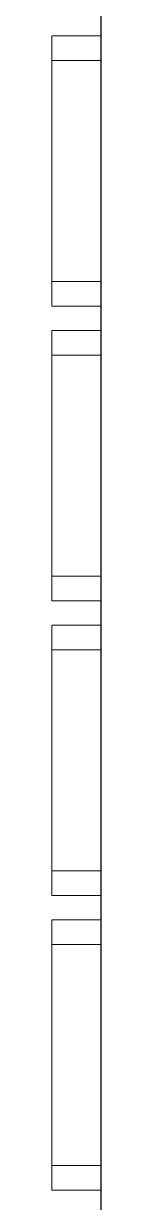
# Model space of a CAD drawing. Header units: millimetres. Extents: x 126 to 938, y 244 to 707.
# Drawn here: x 849.423 to 849.523, y 558.18 to 560.58 of the extents above; entities that cross this region are included whole.
import ezdxf

# ---------------------------------------------------------------- set-up
doc = ezdxf.new("R2010")
doc.units = ezdxf.units.MM
doc.linetypes.add('HIDDEN', pattern=[1.905, 1.27, -0.635])

msp = doc.modelspace()

# ---------------------------------------------------------------- linework, layer by layer
at = {"color": 7, "linetype": 'Continuous', "lineweight": 25}
msp.add_line((849.5227, 544.4797), (849.5227, 579.1287), dxfattribs=at)
at = {"color": 7, "linetype": 'HIDDEN', "lineweight": 18}
for p, q in [((849.5227, 544.4797), (849.5227, 579.1287)), ((849.5227, 544.4797), (849.5227, 579.1287)), ((849.5227, 544.5897), (849.5227, 579.0187)), ((849.4227, 560.5547), (849.5227, 560.5547)), ((849.4227, 560.5547), (849.4227, 560.0547)), ((849.4227, 560.5547), (849.5227, 560.5547)), ((849.4227, 560.0547), (849.4227, 560.5547)), ((849.4227, 560.5547), (849.5227, 560.5547)), ((849.4227, 560.5547), (849.4227, 560.0547)), ((849.4227, 560.5547), (849.5227, 560.5547)), ((849.4227, 560.0547), (849.4227, 560.5547)), ((849.4227, 560.5547), (849.4227, 560.0547)), ((849.4227, 560.5547), (849.5227, 560.5547)), ((849.4227, 560.0547), (849.4227, 560.5547)), ((849.4227, 560.5547), (849.5227, 560.5547)), ((849.4227, 560.5547), (849.5227, 560.5547)), ((849.4227, 560.5547), (849.4227, 560.0547)), ((849.4227, 560.0547), (849.4227, 560.5547)), ((849.4227, 560.5547), (849.5227, 560.5547)), ((849.4227, 560.5547), (849.4227, 560.0547)), ((849.4227, 560.5547), (849.5227, 560.5547)), ((849.4227, 560.5547), (849.5227, 560.5547)), ((849.4227, 560.0547), (849.4227, 560.5547)), ((849.4227, 560.5547), (849.4227, 560.0547)), ((849.4227, 560.5547), (849.5227, 560.5547)), ((849.4227, 560.5547), (849.5227, 560.5547)), ((849.4227, 560.0547), (849.4227, 560.5547)), ((849.4227, 560.5547), (849.5227, 560.5547)), ((849.4227, 560.5547), (849.4227, 560.0547)), ((849.4227, 560.0547), (849.4227, 560.5547)), ((849.4227, 560.5547), (849.5227, 560.5547)), ((849.4227, 560.5547), (849.5227, 560.5547)), ((849.4227, 560.5547), (849.4227, 560.0547)), ((849.4227, 560.5547), (849.5227, 560.5547)), ((849.4227, 560.0547), (849.4227, 560.5547)), ((849.4227, 560.5547), (849.4227, 560.0547)), ((849.4227, 560.5547), (849.5227, 560.5547)), ((849.4227, 560.0547), (849.4227, 560.5547)), ((849.4227, 560.5547), (849.5227, 560.5547)), ((849.4227, 560.5547), (849.4227, 560.0547)), ((849.4227, 560.5547), (849.5227, 560.5547)), ((849.4227, 560.5547), (849.5227, 560.5547)), ((849.4227, 560.0547), (849.4227, 560.5547)), ((849.5227, 560.5547), (849.5227, 560.0547)), ((849.5227, 560.0547), (849.5227, 560.5547)), ((849.5227, 560.5547), (849.5227, 560.0547)), ((849.5227, 560.0547), (849.5227, 560.5547)), ((849.5227, 560.5547), (849.5227, 560.0547)), ((849.5227, 560.0547), (849.5227, 560.5547)), ((849.5227, 560.5547), (849.5227, 560.0547)), ((849.5227, 560.0547), (849.5227, 560.5547)), ((849.5227, 560.5547), (849.5227, 560.0547)), ((849.5227, 560.0547), (849.5227, 560.5547)), ((849.5227, 560.5547), (849.5227, 560.0547)), ((849.5227, 560.0547), (849.5227, 560.5547)), ((849.5227, 560.5547), (849.5227, 560.0547)), ((849.5227, 560.0547), (849.5227, 560.5547)), ((849.5227, 560.5547), (849.5227, 560.0547)), ((849.5227, 560.0547), (849.5227, 560.5547)), ((849.5227, 560.5547), (849.5227, 560.0547)), ((849.5227, 560.0547), (849.5227, 560.5547)), ((849.5227, 560.5547), (849.5227, 560.0547)), ((849.5227, 560.0547), (849.5227, 560.5547)), ((849.4227, 560.5047), (849.5227, 560.5047)), ((849.4227, 560.5047), (849.4227, 560.0047)), ((849.4227, 560.0047), (849.4227, 560.5047)), ((849.4227, 560.5047), (849.5227, 560.5047)), ((849.4227, 560.5047), (849.5227, 560.5047)), ((849.4227, 560.5047), (849.4227, 560.0047)), ((849.4227, 560.0047), (849.4227, 560.5047)), ((849.4227, 560.5047), (849.5227, 560.5047)), ((849.4227, 560.5047), (849.5227, 560.5047)), ((849.4227, 560.5047), (849.4227, 560.0047)), ((849.4227, 560.5047), (849.5227, 560.5047)), ((849.4227, 560.0047), (849.4227, 560.5047)), ((849.4227, 560.5047), (849.4227, 560.0047)), ((849.4227, 560.5047), (849.5227, 560.5047)), ((849.4227, 560.5047), (849.5227, 560.5047)), ((849.4227, 560.0047), (849.4227, 560.5047)), ((849.4227, 560.5047), (849.4227, 560.0047)), ((849.4227, 560.5047), (849.5227, 560.5047)), ((849.4227, 560.0047), (849.4227, 560.5047)), ((849.4227, 560.5047), (849.5227, 560.5047)), ((849.4227, 560.5047), (849.4227, 560.0047)), ((849.4227, 560.5047), (849.5227, 560.5047)), ((849.4227, 560.5047), (849.5227, 560.5047)), ((849.4227, 560.0047), (849.4227, 560.5047)), ((849.4227, 560.5047), (849.5227, 560.5047)), ((849.4227, 560.5047), (849.4227, 560.0047)), ((849.4227, 560.0047), (849.4227, 560.5047)), ((849.4227, 560.5047), (849.5227, 560.5047)), ((849.4227, 560.5047), (849.5227, 560.5047)), ((849.4227, 560.5047), (849.4227, 560.0047)), ((849.4227, 560.0047), (849.4227, 560.5047)), ((849.4227, 560.5047), (849.5227, 560.5047)), ((849.4227, 560.5047), (849.4227, 560.0047)), ((849.4227, 560.5047), (849.5227, 560.5047)), ((849.4227, 560.0047), (849.4227, 560.5047)), ((849.4227, 560.5047), (849.5227, 560.5047)), ((849.4227, 560.5047), (849.4227, 560.0047)), ((849.4227, 560.5047), (849.5227, 560.5047)), ((849.4227, 560.5047), (849.5227, 560.5047)), ((849.4227, 560.0047), (849.4227, 560.5047)), ((849.5227, 560.5047), (849.5227, 560.0047)), ((849.5227, 560.0047), (849.5227, 560.5047)), ((849.5227, 560.5047), (849.5227, 560.0047)), ((849.5227, 560.0047), (849.5227, 560.5047)), ((849.5227, 560.5047), (849.5227, 560.0047)), ((849.5227, 560.0047), (849.5227, 560.5047)), ((849.5227, 560.5047), (849.5227, 560.0047)), ((849.5227, 560.0047), (849.5227, 560.5047)), ((849.5227, 560.5047), (849.5227, 560.0047)), ((849.5227, 560.0047), (849.5227, 560.5047)), ((849.5227, 560.5047), (849.5227, 560.0047)), ((849.5227, 560.0047), (849.5227, 560.5047)), ((849.5227, 560.5047), (849.5227, 560.0047)), ((849.5227, 560.0047), (849.5227, 560.5047)), ((849.5227, 560.5047), (849.5227, 560.0047)), ((849.5227, 560.0047), (849.5227, 560.5047)), ((849.5227, 560.5047), (849.5227, 560.0047)), ((849.5227, 560.0047), (849.5227, 560.5047)), ((849.5227, 560.5047), (849.5227, 560.0047)), ((849.5227, 560.0047), (849.5227, 560.5047)), ((849.4227, 560.0547), (849.5227, 560.0547)), ((849.4227, 560.0547), (849.5227, 560.0547)), ((849.4227, 560.0547), (849.5227, 560.0547)), ((849.4227, 560.0547), (849.5227, 560.0547)), ((849.4227, 560.0547), (849.5227, 560.0547)), ((849.4227, 560.0547), (849.5227, 560.0547)), ((849.4227, 560.0547), (849.5227, 560.0547)), ((849.4227, 560.0547), (849.5227, 560.0547)), ((849.4227, 560.0547), (849.5227, 560.0547)), ((849.4227, 560.0547), (849.5227, 560.0547)), ((849.4227, 560.0547), (849.5227, 560.0547)), ((849.4227, 560.0547), (849.5227, 560.0547)), ((849.4227, 560.0547), (849.5227, 560.0547)), ((849.4227, 560.0547), (849.5227, 560.0547)), ((849.4227, 560.0547), (849.5227, 560.0547)), ((849.4227, 560.0547), (849.5227, 560.0547)), ((849.4227, 560.0547), (849.5227, 560.0547)), ((849.4227, 560.0547), (849.5227, 560.0547)), ((849.4227, 560.0547), (849.5227, 560.0547)), ((849.4227, 560.0547), (849.5227, 560.0547)), ((849.4227, 560.0047), (849.5227, 560.0047)), ((849.4227, 560.0047), (849.5227, 560.0047)), ((849.4227, 560.0047), (849.5227, 560.0047)), ((849.4227, 560.0047), (849.5227, 560.0047)), ((849.4227, 560.0047), (849.5227, 560.0047)), ((849.4227, 560.0047), (849.5227, 560.0047)), ((849.4227, 560.0047), (849.5227, 560.0047)), ((849.4227, 560.0047), (849.5227, 560.0047)), ((849.4227, 560.0047), (849.5227, 560.0047)), ((849.4227, 560.0047), (849.5227, 560.0047)), ((849.4227, 560.0047), (849.5227, 560.0047)), ((849.4227, 560.0047), (849.5227, 560.0047)), ((849.4227, 560.0047), (849.5227, 560.0047)), ((849.4227, 560.0047), (849.5227, 560.0047)), ((849.4227, 560.0047), (849.5227, 560.0047)), ((849.4227, 560.0047), (849.5227, 560.0047)), ((849.4227, 560.0047), (849.5227, 560.0047)), ((849.4227, 560.0047), (849.5227, 560.0047)), ((849.4227, 560.0047), (849.5227, 560.0047)), ((849.4227, 560.0047), (849.5227, 560.0047)), ((849.4227, 559.9547), (849.5227, 559.9547)), ((849.4227, 559.9547), (849.4227, 559.4547)), ((849.4227, 559.9547), (849.5227, 559.9547)), ((849.4227, 559.4547), (849.4227, 559.9547)), ((849.4227, 559.9547), (849.4227, 559.4547)), ((849.4227, 559.9547), (849.5227, 559.9547)), ((849.4227, 559.9547), (849.5227, 559.9547)), ((849.4227, 559.4547), (849.4227, 559.9547)), ((849.4227, 559.9547), (849.4227, 559.4547)), ((849.4227, 559.9547), (849.5227, 559.9547)), ((849.4227, 559.9547), (849.5227, 559.9547)), ((849.4227, 559.4547), (849.4227, 559.9547)), ((849.4227, 559.9547), (849.5227, 559.9547)), ((849.4227, 559.9547), (849.4227, 559.4547)), ((849.4227, 559.4547), (849.4227, 559.9547)), ((849.4227, 559.9547), (849.5227, 559.9547)), ((849.4227, 559.9547), (849.5227, 559.9547)), ((849.4227, 559.9547), (849.4227, 559.4547)), ((849.4227, 559.4547), (849.4227, 559.9547)), ((849.4227, 559.9547), (849.5227, 559.9547)), ((849.4227, 559.9547), (849.5227, 559.9547)), ((849.4227, 559.9547), (849.4227, 559.4547)), ((849.4227, 559.4547), (849.4227, 559.9547)), ((849.4227, 559.9547), (849.5227, 559.9547)), ((849.4227, 559.9547), (849.4227, 559.4547)), ((849.4227, 559.9547), (849.5227, 559.9547)), ((849.4227, 559.9547), (849.5227, 559.9547)), ((849.4227, 559.4547), (849.4227, 559.9547)), ((849.4227, 559.9547), (849.5227, 559.9547)), ((849.4227, 559.9547), (849.4227, 559.4547)), ((849.4227, 559.9547), (849.5227, 559.9547)), ((849.4227, 559.4547), (849.4227, 559.9547)), ((849.4227, 559.9547), (849.5227, 559.9547)), ((849.4227, 559.9547), (849.4227, 559.4547)), ((849.4227, 559.4547), (849.4227, 559.9547)), ((849.4227, 559.9547), (849.5227, 559.9547)), ((849.4227, 559.9547), (849.5227, 559.9547)), ((849.4227, 559.9547), (849.4227, 559.4547)), ((849.4227, 559.4547), (849.4227, 559.9547)), ((849.4227, 559.9547), (849.5227, 559.9547)), ((849.5227, 559.9547), (849.5227, 559.4547)), ((849.5227, 559.4547), (849.5227, 559.9547)), ((849.5227, 559.9547), (849.5227, 559.4547)), ((849.5227, 559.4547), (849.5227, 559.9547)), ((849.5227, 559.9547), (849.5227, 559.4547)), ((849.5227, 559.4547), (849.5227, 559.9547)), ((849.5227, 559.9547), (849.5227, 559.4547)), ((849.5227, 559.4547), (849.5227, 559.9547)), ((849.5227, 559.9547), (849.5227, 559.4547)), ((849.5227, 559.4547), (849.5227, 559.9547)), ((849.5227, 559.9547), (849.5227, 559.4547)), ((849.5227, 559.4547), (849.5227, 559.9547)), ((849.5227, 559.9547), (849.5227, 559.4547)), ((849.5227, 559.4547), (849.5227, 559.9547)), ((849.5227, 559.9547), (849.5227, 559.4547)), ((849.5227, 559.4547), (849.5227, 559.9547)), ((849.5227, 559.9547), (849.5227, 559.4547)), ((849.5227, 559.4547), (849.5227, 559.9547)), ((849.5227, 559.9547), (849.5227, 559.4547)), ((849.5227, 559.4547), (849.5227, 559.9547)), ((849.4227, 559.9047), (849.4227, 559.4047)), ((849.4227, 559.9047), (849.5227, 559.9047)), ((849.4227, 559.9047), (849.5227, 559.9047)), ((849.4227, 559.4047), (849.4227, 559.9047)), ((849.4227, 559.9047), (849.5227, 559.9047)), ((849.4227, 559.9047), (849.4227, 559.4047)), ((849.4227, 559.9047), (849.5227, 559.9047)), ((849.4227, 559.4047), (849.4227, 559.9047)), ((849.4227, 559.9047), (849.5227, 559.9047)), ((849.4227, 559.9047), (849.4227, 559.4047)), ((849.4227, 559.4047), (849.4227, 559.9047)), ((849.4227, 559.9047), (849.5227, 559.9047)), ((849.4227, 559.9047), (849.4227, 559.4047)), ((849.4227, 559.9047), (849.5227, 559.9047)), ((849.4227, 559.9047), (849.5227, 559.9047)), ((849.4227, 559.4047), (849.4227, 559.9047)), ((849.4227, 559.9047), (849.4227, 559.4047)), ((849.4227, 559.9047), (849.5227, 559.9047)), ((849.4227, 559.9047), (849.5227, 559.9047)), ((849.4227, 559.4047), (849.4227, 559.9047)), ((849.4227, 559.9047), (849.5227, 559.9047)), ((849.4227, 559.9047), (849.4227, 559.4047)), ((849.4227, 559.9047), (849.5227, 559.9047)), ((849.4227, 559.4047), (849.4227, 559.9047)), ((849.4227, 559.9047), (849.5227, 559.9047)), ((849.4227, 559.9047), (849.4227, 559.4047)), ((849.4227, 559.4047), (849.4227, 559.9047)), ((849.4227, 559.9047), (849.5227, 559.9047)), ((849.4227, 559.9047), (849.5227, 559.9047)), ((849.4227, 559.9047), (849.4227, 559.4047)), ((849.4227, 559.4047), (849.4227, 559.9047)), ((849.4227, 559.9047), (849.5227, 559.9047)), ((849.4227, 559.9047), (849.4227, 559.4047)), ((849.4227, 559.9047), (849.5227, 559.9047)), ((849.4227, 559.9047), (849.5227, 559.9047)), ((849.4227, 559.4047), (849.4227, 559.9047)), ((849.4227, 559.9047), (849.4227, 559.4047)), ((849.4227, 559.9047), (849.5227, 559.9047)), ((849.4227, 559.9047), (849.5227, 559.9047)), ((849.4227, 559.4047), (849.4227, 559.9047)), ((849.5227, 559.9047), (849.5227, 559.4047)), ((849.5227, 559.4047), (849.5227, 559.9047)), ((849.5227, 559.9047), (849.5227, 559.4047)), ((849.5227, 559.4047), (849.5227, 559.9047)), ((849.5227, 559.9047), (849.5227, 559.4047)), ((849.5227, 559.4047), (849.5227, 559.9047)), ((849.5227, 559.9047), (849.5227, 559.4047)), ((849.5227, 559.4047), (849.5227, 559.9047)), ((849.5227, 559.9047), (849.5227, 559.4047)), ((849.5227, 559.4047), (849.5227, 559.9047)), ((849.5227, 559.9047), (849.5227, 559.4047)), ((849.5227, 559.4047), (849.5227, 559.9047)), ((849.5227, 559.9047), (849.5227, 559.4047)), ((849.5227, 559.4047), (849.5227, 559.9047)), ((849.5227, 559.9047), (849.5227, 559.4047)), ((849.5227, 559.4047), (849.5227, 559.9047)), ((849.5227, 559.9047), (849.5227, 559.4047)), ((849.5227, 559.4047), (849.5227, 559.9047)), ((849.5227, 559.9047), (849.5227, 559.4047)), ((849.5227, 559.4047), (849.5227, 559.9047)), ((849.4227, 559.4547), (849.5227, 559.4547)), ((849.4227, 559.4547), (849.5227, 559.4547)), ((849.4227, 559.4547), (849.5227, 559.4547)), ((849.4227, 559.4547), (849.5227, 559.4547)), ((849.4227, 559.4547), (849.5227, 559.4547)), ((849.4227, 559.4547), (849.5227, 559.4547)), ((849.4227, 559.4547), (849.5227, 559.4547)), ((849.4227, 559.4547), (849.5227, 559.4547)), ((849.4227, 559.4547), (849.5227, 559.4547)), ((849.4227, 559.4547), (849.5227, 559.4547)), ((849.4227, 559.4547), (849.5227, 559.4547)), ((849.4227, 559.4547), (849.5227, 559.4547)), ((849.4227, 559.4547), (849.5227, 559.4547)), ((849.4227, 559.4547), (849.5227, 559.4547)), ((849.4227, 559.4547), (849.5227, 559.4547)), ((849.4227, 559.4547), (849.5227, 559.4547)), ((849.4227, 559.4547), (849.5227, 559.4547)), ((849.4227, 559.4547), (849.5227, 559.4547)), ((849.4227, 559.4547), (849.5227, 559.4547)), ((849.4227, 559.4547), (849.5227, 559.4547)), ((849.4227, 559.4047), (849.5227, 559.4047)), ((849.4227, 559.4047), (849.5227, 559.4047)), ((849.4227, 559.4047), (849.5227, 559.4047)), ((849.4227, 559.4047), (849.5227, 559.4047)), ((849.4227, 559.4047), (849.5227, 559.4047)), ((849.4227, 559.4047), (849.5227, 559.4047)), ((849.4227, 559.4047), (849.5227, 559.4047)), ((849.4227, 559.4047), (849.5227, 559.4047)), ((849.4227, 559.4047), (849.5227, 559.4047)), ((849.4227, 559.4047), (849.5227, 559.4047)), ((849.4227, 559.4047), (849.5227, 559.4047)), ((849.4227, 559.4047), (849.5227, 559.4047)), ((849.4227, 559.4047), (849.5227, 559.4047)), ((849.4227, 559.4047), (849.5227, 559.4047)), ((849.4227, 559.4047), (849.5227, 559.4047)), ((849.4227, 559.4047), (849.5227, 559.4047)), ((849.4227, 559.4047), (849.5227, 559.4047)), ((849.4227, 559.4047), (849.5227, 559.4047)), ((849.4227, 559.4047), (849.5227, 559.4047)), ((849.4227, 559.4047), (849.5227, 559.4047)), ((849.4227, 559.3547), (849.5227, 559.3547)), ((849.4227, 559.3547), (849.4227, 558.8547)), ((849.4227, 558.8547), (849.4227, 559.3547)), ((849.4227, 559.3547), (849.5227, 559.3547)), ((849.4227, 559.3547), (849.5227, 559.3547)), ((849.4227, 559.3547), (849.4227, 558.8547)), ((849.4227, 559.3547), (849.5227, 559.3547)), ((849.4227, 558.8547), (849.4227, 559.3547)), ((849.4227, 559.3547), (849.5227, 559.3547)), ((849.4227, 559.3547), (849.4227, 558.8547)), ((849.4227, 559.3547), (849.5227, 559.3547)), ((849.4227, 558.8547), (849.4227, 559.3547)), ((849.4227, 559.3547), (849.5227, 559.3547)), ((849.4227, 559.3547), (849.4227, 558.8547)), ((849.4227, 558.8547), (849.4227, 559.3547)), ((849.4227, 559.3547), (849.5227, 559.3547)), ((849.4227, 559.3547), (849.4227, 558.8547)), ((849.4227, 559.3547), (849.5227, 559.3547)), ((849.4227, 558.8547), (849.4227, 559.3547)), ((849.4227, 559.3547), (849.5227, 559.3547)), ((849.4227, 559.3547), (849.4227, 558.8547)), ((849.4227, 559.3547), (849.5227, 559.3547)), ((849.4227, 559.3547), (849.5227, 559.3547)), ((849.4227, 558.8547), (849.4227, 559.3547)), ((849.4227, 559.3547), (849.4227, 558.8547)), ((849.4227, 559.3547), (849.5227, 559.3547)), ((849.4227, 559.3547), (849.5227, 559.3547)), ((849.4227, 558.8547), (849.4227, 559.3547)), ((849.4227, 559.3547), (849.5227, 559.3547)), ((849.4227, 559.3547), (849.4227, 558.8547)), ((849.4227, 558.8547), (849.4227, 559.3547)), ((849.4227, 559.3547), (849.5227, 559.3547)), ((849.4227, 559.3547), (849.4227, 558.8547)), ((849.4227, 559.3547), (849.5227, 559.3547)), ((849.4227, 559.3547), (849.5227, 559.3547)), ((849.4227, 558.8547), (849.4227, 559.3547)), ((849.4227, 559.3547), (849.4227, 558.8547)), ((849.4227, 559.3547), (849.5227, 559.3547)), ((849.4227, 558.8547), (849.4227, 559.3547)), ((849.4227, 559.3547), (849.5227, 559.3547)), ((849.5227, 559.3547), (849.5227, 558.8547)), ((849.5227, 558.8547), (849.5227, 559.3547)), ((849.5227, 559.3547), (849.5227, 558.8547)), ((849.5227, 558.8547), (849.5227, 559.3547)), ((849.5227, 559.3547), (849.5227, 558.8547)), ((849.5227, 558.8547), (849.5227, 559.3547)), ((849.5227, 559.3547), (849.5227, 558.8547)), ((849.5227, 558.8547), (849.5227, 559.3547)), ((849.5227, 559.3547), (849.5227, 558.8547)), ((849.5227, 558.8547), (849.5227, 559.3547)), ((849.5227, 559.3547), (849.5227, 558.8547)), ((849.5227, 558.8547), (849.5227, 559.3547)), ((849.5227, 559.3547), (849.5227, 558.8547)), ((849.5227, 558.8547), (849.5227, 559.3547)), ((849.5227, 559.3547), (849.5227, 558.8547)), ((849.5227, 558.8547), (849.5227, 559.3547)), ((849.5227, 559.3547), (849.5227, 558.8547)), ((849.5227, 558.8547), (849.5227, 559.3547)), ((849.5227, 559.3547), (849.5227, 558.8547)), ((849.5227, 558.8547), (849.5227, 559.3547)), ((849.4227, 559.3047), (849.4227, 558.8047)), ((849.4227, 559.3047), (849.5227, 559.3047)), ((849.4227, 558.8047), (849.4227, 559.3047)), ((849.4227, 559.3047), (849.5227, 559.3047)), ((849.4227, 559.3047), (849.5227, 559.3047)), ((849.4227, 559.3047), (849.4227, 558.8047)), ((849.4227, 558.8047), (849.4227, 559.3047)), ((849.4227, 559.3047), (849.5227, 559.3047)), ((849.4227, 559.3047), (849.5227, 559.3047)), ((849.4227, 559.3047), (849.4227, 558.8047)), ((849.4227, 558.8047), (849.4227, 559.3047)), ((849.4227, 559.3047), (849.5227, 559.3047)), ((849.4227, 559.3047), (849.4227, 558.8047)), ((849.4227, 559.3047), (849.5227, 559.3047)), ((849.4227, 558.8047), (849.4227, 559.3047)), ((849.4227, 559.3047), (849.5227, 559.3047)), ((849.4227, 559.3047), (849.4227, 558.8047)), ((849.4227, 559.3047), (849.5227, 559.3047)), ((849.4227, 558.8047), (849.4227, 559.3047)), ((849.4227, 559.3047), (849.5227, 559.3047)), ((849.4227, 559.3047), (849.4227, 558.8047)), ((849.4227, 559.3047), (849.5227, 559.3047)), ((849.4227, 559.3047), (849.5227, 559.3047)), ((849.4227, 558.8047), (849.4227, 559.3047)), ((849.4227, 559.3047), (849.5227, 559.3047)), ((849.4227, 559.3047), (849.4227, 558.8047)), ((849.4227, 558.8047), (849.4227, 559.3047)), ((849.4227, 559.3047), (849.5227, 559.3047)), ((849.4227, 559.3047), (849.5227, 559.3047)), ((849.4227, 559.3047), (849.4227, 558.8047)), ((849.4227, 558.8047), (849.4227, 559.3047)), ((849.4227, 559.3047), (849.5227, 559.3047)), ((849.4227, 559.3047), (849.5227, 559.3047)), ((849.4227, 559.3047), (849.4227, 558.8047)), ((849.4227, 559.3047), (849.5227, 559.3047)), ((849.4227, 558.8047), (849.4227, 559.3047)), ((849.4227, 559.3047), (849.5227, 559.3047)), ((849.4227, 559.3047), (849.4227, 558.8047)), ((849.4227, 558.8047), (849.4227, 559.3047)), ((849.4227, 559.3047), (849.5227, 559.3047)), ((849.5227, 559.3047), (849.5227, 558.8047)), ((849.5227, 558.8047), (849.5227, 559.3047)), ((849.5227, 559.3047), (849.5227, 558.8047)), ((849.5227, 558.8047), (849.5227, 559.3047)), ((849.5227, 559.3047), (849.5227, 558.8047)), ((849.5227, 558.8047), (849.5227, 559.3047)), ((849.5227, 559.3047), (849.5227, 558.8047)), ((849.5227, 558.8047), (849.5227, 559.3047)), ((849.5227, 559.3047), (849.5227, 558.8047)), ((849.5227, 558.8047), (849.5227, 559.3047)), ((849.5227, 559.3047), (849.5227, 558.8047)), ((849.5227, 558.8047), (849.5227, 559.3047)), ((849.5227, 559.3047), (849.5227, 558.8047)), ((849.5227, 558.8047), (849.5227, 559.3047)), ((849.5227, 559.3047), (849.5227, 558.8047)), ((849.5227, 558.8047), (849.5227, 559.3047)), ((849.5227, 559.3047), (849.5227, 558.8047)), ((849.5227, 558.8047), (849.5227, 559.3047)), ((849.5227, 559.3047), (849.5227, 558.8047)), ((849.5227, 558.8047), (849.5227, 559.3047)), ((849.4227, 558.8547), (849.5227, 558.8547)), ((849.4227, 558.8547), (849.5227, 558.8547)), ((849.4227, 558.8547), (849.5227, 558.8547)), ((849.4227, 558.8547), (849.5227, 558.8547)), ((849.4227, 558.8547), (849.5227, 558.8547)), ((849.4227, 558.8547), (849.5227, 558.8547)), ((849.4227, 558.8547), (849.5227, 558.8547)), ((849.4227, 558.8547), (849.5227, 558.8547)), ((849.4227, 558.8547), (849.5227, 558.8547)), ((849.4227, 558.8547), (849.5227, 558.8547)), ((849.4227, 558.8547), (849.5227, 558.8547)), ((849.4227, 558.8547), (849.5227, 558.8547)), ((849.4227, 558.8547), (849.5227, 558.8547)), ((849.4227, 558.8547), (849.5227, 558.8547)), ((849.4227, 558.8547), (849.5227, 558.8547)), ((849.4227, 558.8547), (849.5227, 558.8547)), ((849.4227, 558.8547), (849.5227, 558.8547)), ((849.4227, 558.8547), (849.5227, 558.8547)), ((849.4227, 558.8547), (849.5227, 558.8547)), ((849.4227, 558.8547), (849.5227, 558.8547)), ((849.4227, 558.8047), (849.5227, 558.8047)), ((849.4227, 558.8047), (849.5227, 558.8047)), ((849.4227, 558.8047), (849.5227, 558.8047)), ((849.4227, 558.8047), (849.5227, 558.8047)), ((849.4227, 558.8047), (849.5227, 558.8047)), ((849.4227, 558.8047), (849.5227, 558.8047)), ((849.4227, 558.8047), (849.5227, 558.8047)), ((849.4227, 558.8047), (849.5227, 558.8047)), ((849.4227, 558.8047), (849.5227, 558.8047)), ((849.4227, 558.8047), (849.5227, 558.8047)), ((849.4227, 558.8047), (849.5227, 558.8047)), ((849.4227, 558.8047), (849.5227, 558.8047)), ((849.4227, 558.8047), (849.5227, 558.8047)), ((849.4227, 558.8047), (849.5227, 558.8047)), ((849.4227, 558.8047), (849.5227, 558.8047)), ((849.4227, 558.8047), (849.5227, 558.8047)), ((849.4227, 558.8047), (849.5227, 558.8047)), ((849.4227, 558.8047), (849.5227, 558.8047)), ((849.4227, 558.8047), (849.5227, 558.8047)), ((849.4227, 558.8047), (849.5227, 558.8047)), ((849.4227, 558.7547), (849.5227, 558.7547)), ((849.4227, 558.7547), (849.4227, 558.2547)), ((849.4227, 558.2547), (849.4227, 558.7547)), ((849.4227, 558.7547), (849.5227, 558.7547)), ((849.4227, 558.7547), (849.5227, 558.7547)), ((849.4227, 558.7547), (849.4227, 558.2547)), ((849.4227, 558.2547), (849.4227, 558.7547)), ((849.4227, 558.7547), (849.5227, 558.7547)), ((849.4227, 558.7547), (849.5227, 558.7547)), ((849.4227, 558.7547), (849.4227, 558.2547)), ((849.4227, 558.2547), (849.4227, 558.7547)), ((849.4227, 558.7547), (849.5227, 558.7547)), ((849.4227, 558.7547), (849.5227, 558.7547)), ((849.4227, 558.7547), (849.4227, 558.2547)), ((849.4227, 558.7547), (849.5227, 558.7547)), ((849.4227, 558.2547), (849.4227, 558.7547)), ((849.4227, 558.7547), (849.4227, 558.2547)), ((849.4227, 558.7547), (849.5227, 558.7547)), ((849.4227, 558.2547), (849.4227, 558.7547)), ((849.4227, 558.7547), (849.5227, 558.7547)), ((849.4227, 558.7547), (849.4227, 558.2547)), ((849.4227, 558.7547), (849.5227, 558.7547)), ((849.4227, 558.7547), (849.5227, 558.7547)), ((849.4227, 558.2547), (849.4227, 558.7547)), ((849.4227, 558.7547), (849.5227, 558.7547)), ((849.4227, 558.7547), (849.4227, 558.2547)), ((849.4227, 558.2547), (849.4227, 558.7547)), ((849.4227, 558.7547), (849.5227, 558.7547)), ((849.4227, 558.7547), (849.5227, 558.7547)), ((849.4227, 558.7547), (849.4227, 558.2547)), ((849.4227, 558.2547), (849.4227, 558.7547)), ((849.4227, 558.7547), (849.5227, 558.7547)), ((849.4227, 558.7547), (849.5227, 558.7547)), ((849.4227, 558.7547), (849.4227, 558.2547)), ((849.4227, 558.7547), (849.5227, 558.7547)), ((849.4227, 558.2547), (849.4227, 558.7547)), ((849.4227, 558.7547), (849.4227, 558.2547)), ((849.4227, 558.7547), (849.5227, 558.7547)), ((849.4227, 558.7547), (849.5227, 558.7547)), ((849.4227, 558.2547), (849.4227, 558.7547)), ((849.5227, 558.7547), (849.5227, 558.2547)), ((849.5227, 558.2547), (849.5227, 558.7547)), ((849.5227, 558.7547), (849.5227, 558.2547)), ((849.5227, 558.2547), (849.5227, 558.7547)), ((849.5227, 558.7547), (849.5227, 558.2547)), ((849.5227, 558.2547), (849.5227, 558.7547)), ((849.5227, 558.7547), (849.5227, 558.2547)), ((849.5227, 558.2547), (849.5227, 558.7547)), ((849.5227, 558.7547), (849.5227, 558.2547)), ((849.5227, 558.2547), (849.5227, 558.7547)), ((849.5227, 558.7547), (849.5227, 558.2547)), ((849.5227, 558.2547), (849.5227, 558.7547)), ((849.5227, 558.7547), (849.5227, 558.2547)), ((849.5227, 558.2547), (849.5227, 558.7547)), ((849.5227, 558.7547), (849.5227, 558.2547)), ((849.5227, 558.2547), (849.5227, 558.7547)), ((849.5227, 558.7547), (849.5227, 558.2547)), ((849.5227, 558.2547), (849.5227, 558.7547)), ((849.5227, 558.7547), (849.5227, 558.2547)), ((849.5227, 558.2547), (849.5227, 558.7547)), ((849.4227, 558.7047), (849.4227, 558.2047)), ((849.4227, 558.7047), (849.5227, 558.7047)), ((849.4227, 558.2047), (849.4227, 558.7047)), ((849.4227, 558.7047), (849.5227, 558.7047)), ((849.4227, 558.7047), (849.4227, 558.2047)), ((849.4227, 558.7047), (849.5227, 558.7047)), ((849.4227, 558.7047), (849.5227, 558.7047)), ((849.4227, 558.2047), (849.4227, 558.7047)), ((849.4227, 558.7047), (849.5227, 558.7047)), ((849.4227, 558.7047), (849.4227, 558.2047)), ((849.4227, 558.7047), (849.5227, 558.7047)), ((849.4227, 558.2047), (849.4227, 558.7047)), ((849.4227, 558.7047), (849.5227, 558.7047)), ((849.4227, 558.7047), (849.4227, 558.2047)), ((849.4227, 558.2047), (849.4227, 558.7047)), ((849.4227, 558.7047), (849.5227, 558.7047)), ((849.4227, 558.7047), (849.4227, 558.2047)), ((849.4227, 558.7047), (849.5227, 558.7047)), ((849.4227, 558.7047), (849.5227, 558.7047)), ((849.4227, 558.2047), (849.4227, 558.7047)), ((849.4227, 558.7047), (849.4227, 558.2047)), ((849.4227, 558.7047), (849.5227, 558.7047)), ((849.4227, 558.7047), (849.5227, 558.7047)), ((849.4227, 558.2047), (849.4227, 558.7047)), ((849.4227, 558.7047), (849.4227, 558.2047)), ((849.4227, 558.7047), (849.5227, 558.7047)), ((849.4227, 558.7047), (849.5227, 558.7047)), ((849.4227, 558.2047), (849.4227, 558.7047)), ((849.4227, 558.7047), (849.4227, 558.2047)), ((849.4227, 558.7047), (849.5227, 558.7047)), ((849.4227, 558.2047), (849.4227, 558.7047)), ((849.4227, 558.7047), (849.5227, 558.7047)), ((849.4227, 558.7047), (849.4227, 558.2047)), ((849.4227, 558.7047), (849.5227, 558.7047)), ((849.4227, 558.2047), (849.4227, 558.7047)), ((849.4227, 558.7047), (849.5227, 558.7047)), ((849.4227, 558.7047), (849.5227, 558.7047)), ((849.4227, 558.7047), (849.4227, 558.2047)), ((849.4227, 558.2047), (849.4227, 558.7047)), ((849.4227, 558.7047), (849.5227, 558.7047)), ((849.5227, 558.7047), (849.5227, 558.2047)), ((849.5227, 558.2047), (849.5227, 558.7047)), ((849.5227, 558.7047), (849.5227, 558.2047)), ((849.5227, 558.2047), (849.5227, 558.7047)), ((849.5227, 558.7047), (849.5227, 558.2047)), ((849.5227, 558.2047), (849.5227, 558.7047)), ((849.5227, 558.7047), (849.5227, 558.2047)), ((849.5227, 558.2047), (849.5227, 558.7047)), ((849.5227, 558.7047), (849.5227, 558.2047)), ((849.5227, 558.2047), (849.5227, 558.7047)), ((849.5227, 558.7047), (849.5227, 558.2047)), ((849.5227, 558.2047), (849.5227, 558.7047)), ((849.5227, 558.7047), (849.5227, 558.2047)), ((849.5227, 558.2047), (849.5227, 558.7047)), ((849.5227, 558.7047), (849.5227, 558.2047)), ((849.5227, 558.2047), (849.5227, 558.7047)), ((849.5227, 558.7047), (849.5227, 558.2047)), ((849.5227, 558.2047), (849.5227, 558.7047)), ((849.5227, 558.7047), (849.5227, 558.2047)), ((849.5227, 558.2047), (849.5227, 558.7047)), ((849.4227, 558.2547), (849.5227, 558.2547)), ((849.4227, 558.2547), (849.5227, 558.2547)), ((849.4227, 558.2547), (849.5227, 558.2547)), ((849.4227, 558.2547), (849.5227, 558.2547)), ((849.4227, 558.2547), (849.5227, 558.2547)), ((849.4227, 558.2547), (849.5227, 558.2547)), ((849.4227, 558.2547), (849.5227, 558.2547)), ((849.4227, 558.2547), (849.5227, 558.2547)), ((849.4227, 558.2547), (849.5227, 558.2547)), ((849.4227, 558.2547), (849.5227, 558.2547)), ((849.4227, 558.2547), (849.5227, 558.2547)), ((849.4227, 558.2547), (849.5227, 558.2547)), ((849.4227, 558.2547), (849.5227, 558.2547)), ((849.4227, 558.2547), (849.5227, 558.2547)), ((849.4227, 558.2547), (849.5227, 558.2547)), ((849.4227, 558.2547), (849.5227, 558.2547)), ((849.4227, 558.2547), (849.5227, 558.2547)), ((849.4227, 558.2547), (849.5227, 558.2547)), ((849.4227, 558.2547), (849.5227, 558.2547)), ((849.4227, 558.2547), (849.5227, 558.2547)), ((849.4227, 558.2047), (849.5227, 558.2047)), ((849.4227, 558.2047), (849.5227, 558.2047)), ((849.4227, 558.2047), (849.5227, 558.2047)), ((849.4227, 558.2047), (849.5227, 558.2047)), ((849.4227, 558.2047), (849.5227, 558.2047)), ((849.4227, 558.2047), (849.5227, 558.2047)), ((849.4227, 558.2047), (849.5227, 558.2047)), ((849.4227, 558.2047), (849.5227, 558.2047)), ((849.4227, 558.2047), (849.5227, 558.2047)), ((849.4227, 558.2047), (849.5227, 558.2047)), ((849.4227, 558.2047), (849.5227, 558.2047)), ((849.4227, 558.2047), (849.5227, 558.2047)), ((849.4227, 558.2047), (849.5227, 558.2047)), ((849.4227, 558.2047), (849.5227, 558.2047)), ((849.4227, 558.2047), (849.5227, 558.2047)), ((849.4227, 558.2047), (849.5227, 558.2047)), ((849.4227, 558.2047), (849.5227, 558.2047)), ((849.4227, 558.2047), (849.5227, 558.2047)), ((849.4227, 558.2047), (849.5227, 558.2047)), ((849.4227, 558.2047), (849.5227, 558.2047))]:
    msp.add_line(p, q, dxfattribs=at)

doc.saveas('drawing.dxf')
